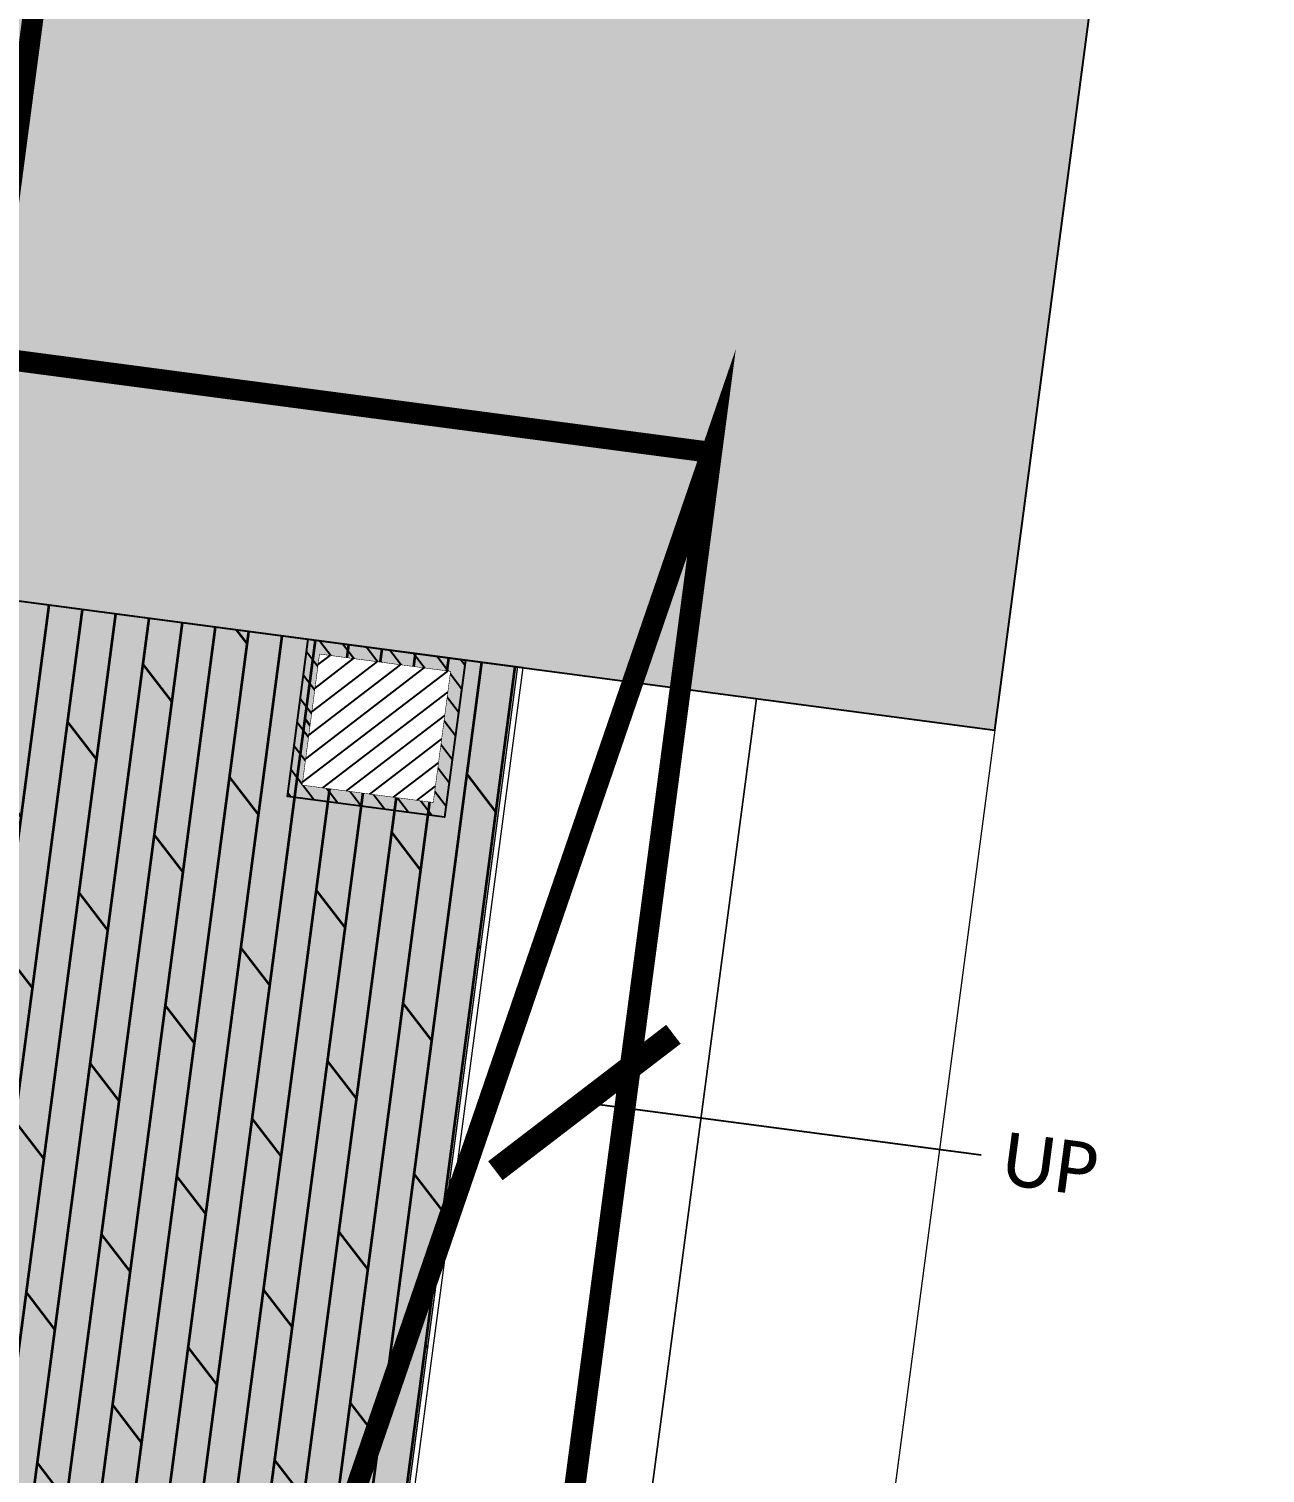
# Model space of a CAD drawing. Header units: millimetres. Extents: x -179928 to 528275, y -469666 to 511935.
# Drawn here: x 48770 to 51108, y 101017 to 103748 of the extents above; entities that cross this region are included whole.
import ezdxf

# ---------------------------------------------------------------- set-up
doc = ezdxf.new("R2010")
doc.units = ezdxf.units.MM
doc.set_wipeout_variables(frame=1)
doc.linetypes.add('DASHED', pattern=[0.75, 0.5, -0.25])
for name, color, linetype in [('ad-Arrow', 32, 'Continuous'), ('ad-Elevation 10', 8, 'Continuous'), ('ad-MS Columns', 1, 'Continuous'), ('ad-Plinth', 8, 'Continuous'), ('ad-Primary Roof', 5, 'Continuous'), ('ad-RCC', 3, 'Continuous'), ('ad-RCC Hatch', 125, 'Continuous'), ('ad-Secondary Roof', 6, 'Continuous'), ('ad-Text main', 7, 'Continuous'), ('ad-Verandah', 33, 'Continuous')]:
    doc.layers.add(name, color=color, linetype=linetype)
doc.layers.add('ad-Landscape', color=94, linetype='Continuous', lineweight=35)
doc.styles.add('6 U T S R N_Corridor-Basement$0$Standard', font='arial.ttf')
doc.styles.get("Standard").update_dxf_attribs({"font": 'arial.ttf'})
doc.dimstyles.new('A-100-DIM-INT (MM-FT)', dxfattribs={"dimscale": 50, "dimtxt": 2.4, "dimasz": 1, "dimexe": 5, "dimexo": 100, "dimgap": 1, "dimtad": 0, "dimdec": 0, "dimdsep": 46, "dimtxsty": 'Standard', "dimblk": 'ARCHTICK', "dimcen": 0.025, "dimse1": 1, "dimse2": 1, "dimclrd": 256, "dimclre": 256, "dimclrt": 256, "dimazin": 2, "dimtfac": 1, "dimtdec": 0, "dimtix": 1, "dimtmove": 2, "dimatfit": 3, "dimldrblk": 'ARCHTICK', "dimfxl": 1, "dimtolj": 1, "dimtzin": 0, "dimarcsym": 0})

# ---------------------------------------------------------------- blocks, each defined once
blk = doc.blocks.new('1625E_Roof Plan')
at = {"layer": 'ad-Primary Roof', "linetype": 'DASHED', "ltscale": 2, "const_width": 40}
blk.add_lwpolyline([(12570, 8194.99999999988), (12570, 5194.99999999988)], dxfattribs=at)
at = {"layer": 'ad-Secondary Roof', "linetype": 'DASHED', "ltscale": 2, "const_width": 40}
for points in [[(13950, 5194.999999999765), (13188.77445652195, 1424.999999999878), (13949.99999999999, -2345.000000000264)], [(12570.00000000023, 5194.99999999988), (10022.50000000023, 1424.999999999945), (12570.00000000022, -2345.000000000266), (13949.99999999999, -2345.000000000264), (13950, 5194.999999999765)]]:
    blk.add_lwpolyline(points, close=True, dxfattribs=at)
blk = doc.blocks.new('A$C42b14ea2')
at = {"layer": 'ad-RCC Hatch', "transparency": 33554687}
h = blk.add_hatch(dxfattribs=at)
h.set_pattern_fill('ANSI31', color=256, scale=10)
h.set_pattern_definition([(45, (13250.00000000006, 8645), (-22.45064030267288, 22.45064030267288), [])])
h.paths.add_polyline_path([(0, 0), (300, 0), (300, 300), (0, 300)])
at = {"layer": 'ad-RCC'}
blk.add_lwpolyline([(0, 0), (300, 0), (300, 300), (0, 300)], close=True, dxfattribs=at)
blk = doc.blocks.new('1625E_Columns')
at = {"layer": 'ad-RCC', "xscale": -1, "rotation": 180}
blk.add_blockref('A$C42b14ea2', (13240.00000000003, 4744.999999999891), dxfattribs=at)
blk = doc.blocks.new('zw$B0BD')
blk.add_wipeout([(0, -5.684341886080802e-14), (250, -5.684341886080802e-14), (250, -250.00000000000006), (0, -250.00000000000006)])
at = {"layer": 'ad-MS Columns'}
h = blk.add_hatch(dxfattribs=at)
h.set_pattern_fill('ANSI31', color=256, scale=10, angle=1.403341859706975e-14)
h.set_pattern_definition([(45.00000000000001, (3.637978807091713e-12, -250.0000000000036), (-22.45064030267288, 22.45064030267288), [])])
h.paths.add_polyline_path([(0, 0), (250, 0), (250, -250), (0, -250)])
at = {"layer": 'ad-MS Columns', "const_width": 1}
blk.add_lwpolyline([(0, -1.818989403545856e-12), (250, -1.818989403545856e-12), (250, -250.0000000000018), (0, -250.0000000000018)], close=True, dxfattribs=at)
blk = doc.blocks.new('zw$BD87')
at = {"layer": 'ad-MS Columns'}
blk.add_blockref('zw$B0BD', (1145.000000000107, 4720.000000000073), dxfattribs=at)
blk = doc.blocks.new('_ArchTick')
at = {"color": 0, "linetype": 'ByBlock', "const_width": 0.15}
blk.add_lwpolyline([(-0.5, -0.5), (0.5, 0.5)], dxfattribs=at)
blk = doc.blocks.new('A$C92fa9908')
at = {"layer": 'ad-Verandah', "lineweight": 9}
blk.add_lwpolyline([(13649.99999999988, 4744.999999999884), (12119.99999999988, 4744.999999999884), (12119.99999999988, -1.164153218269348e-10), (6199.999999999884, -2.328306436538696e-10), (6199.999999999884, -2045.000000000233), (13649.99999999988, -2045.000000000116)], close=True, dxfattribs=at)
blk = doc.blocks.new('zw$C194')
at = {"layer": 'ad-Plinth', "ltscale": 5, "rotation": 352.4703876422758}
blk.add_blockref('A$C92fa9908', (-156288.1553200075, -329134.0488236047), dxfattribs=at)
blk = doc.blocks.new("Villa's Boundary")
at = {"ltscale": 5}
blk.add_blockref('zw$C194', (191838.8194455516, 428758.7755207014), dxfattribs=at)
blk = doc.blocks.new('1625_East Villa')
at = {"transparency": 33554559}
h = blk.add_hatch(color=256, dxfattribs=at)
h.dxf.hatch_style = 1
h.set_gradient(color1=(153, 204, 0), color2=(63, 127, 0), tint=1, name='INVSPHERICAL')
h.paths.add_polyline_path([(12119.99999999977, 4745), (14550, 4745), (14550, 8645), (12119.99999999977, 8645)])
h = blk.add_hatch(dxfattribs=at)
h.set_pattern_fill('GRASS', color=74)
h.set_pattern_definition([(90, (-1084315.540901814, 674820.0243791806), (-17.96051224, 17.96051224), [4.7625, -31.15852448]), (45, (-1084315.540901814, 674820.0243791806), (-17.96051224213831, 17.96051224213831), [4.7625, -20.6375]), (135, (-1084315.540901814, 674820.0243791806), (-17.96051224213831, -17.9605122421383), [4.7625, -20.6375])])
h.paths.add_polyline_path([(12119.99999999977, 4745), (14550, 4745), (14550, 8645), (12119.99999999977, 8645)])
h = blk.add_hatch(color=43, dxfattribs=at)
h.dxf.hatch_style = 1
h.paths.add_polyline_path([(13640, 4744.999999999891), (12120, 4744.999999999891), (12120, -1.091393642127514e-10), (6200, -2.328306436538696e-10), (6200.000000000005, -2050.000000000233), (13640, -2050.000000000109)])
at = {"layer": 'ad-Landscape', "transparency": 33554687}
h = blk.add_hatch(dxfattribs=at)
h.set_pattern_fill('DOLMIT', color=44, scale=10, angle=89.99999999999997)
h.set_pattern_definition([(90, (-1084315.540901813, 674820.0243791805), (-63.5, 4.764093276194321e-14), []), (134.9999999999999, (-1084315.540901813, 674820.0243791805), (-126.99991343501, -126.9999134350098), [89.80256121069154, -179.6051224213831])])
h.paths.add_polyline_path([(13640, 4744.999999999891), (12120, 4744.999999999891), (12120, -1.091393642127514e-10), (6200, -2.328306436538696e-10), (6200.000000000005, -2050.000000000233), (13640, -2050.000000000109)])
at = {"layer": 'ad-Elevation 10'}
blk.add_lwpolyline([(12119.99999999977, 4745), (14550, 4745), (14550, 8645), (12119.99999999977, 8645)], close=True, dxfattribs=at)
at = {"layer": 'ad-Verandah', "lineweight": 9}
for points in [[(13640, 4744.999999999891), (12120, 4744.999999999891), (12120, -1.091393642127514e-10), (6200, -2.328306436538696e-10), (6200.000000000005, -2050.000000000233), (13640, -2050.000000000109)], [(14095, 3145), (13640, 3145), (13640.00000000001, 4745), (14095, 4745)], [(14550, 3145), (14095, 3145), (14095, 4745), (14550, 4745)]]:
    blk.add_lwpolyline(points, close=True, dxfattribs=at)
at = {"layer": 'ad-Text main', "insert": (14761.28978394221, 3944.301236346364, -1.626894699306212e-06), "char_height": 100, "width": 207.6, "attachment_point": 5, "style": '6 U T S R N_Corridor-Basement$0$Standard', "bg_fill": 2}
blk.add_mtext('{\\fCalibri Light|b0|i0|c0|p34;UP}', dxfattribs=at)
at = {"layer": 'ad-Arrow'}
blk.add_leader([(13872.80080077394, 3945), (14629.42268278932, 3945)], dimstyle='A-100-DIM-INT (MM-FT)', override={"dimscale": 1, "dimasz": 300, "dimgap": 50, "dimtad": 0}, dxfattribs=at)
blk.add_blockref('1625E_Roof Plan', (0, 0))
blk.add_blockref('1625E_Columns', (0, 0))
at = {"layer": 'ad-MS Columns'}
blk.add_blockref('zw$BD87', (12119.99999999993, -1.818989403545856e-10), dxfattribs=at)
blk = doc.blocks.new("All Plot's Villa Plans")
at = {"ltscale": 5, "rotation": 352.4703876422526}
blk.add_blockref('1625_East Villa', (35550.66412554344, 99624.7266970968), dxfattribs=at)

msp = doc.modelspace()

# ---------------------------------------------------------------- block references
at = {"ltscale": 5}
msp.add_blockref("Villa's Boundary", (0, 0), dxfattribs=at)

# ---------------------------------------------------------------- next in the draw order: block references
msp.add_blockref("All Plot's Villa Plans", (0, 0), dxfattribs=at)

doc.saveas('drawing.dxf')
